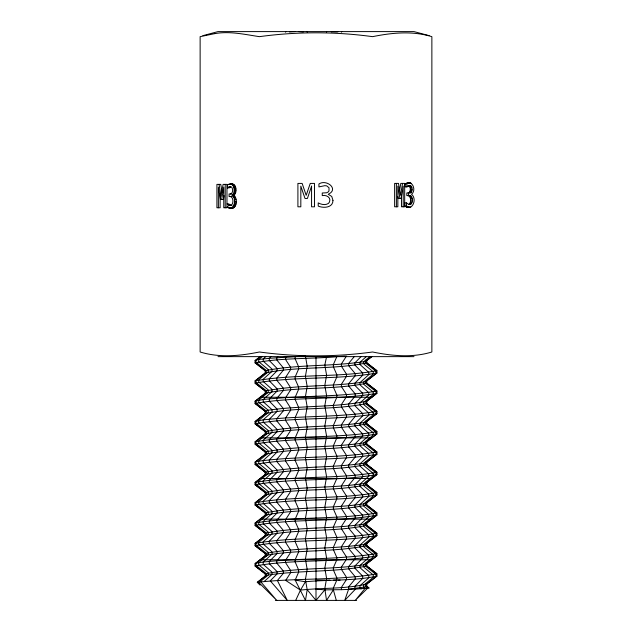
<?xml version="1.0" encoding="UTF-8"?>
<svg xmlns="http://www.w3.org/2000/svg" width="632" height="632" viewBox="0 0 632 632"><rect width="100%" height="100%" fill="white"/><g stroke="black" fill="none" stroke-linecap="round" stroke-linejoin="round"><path stroke-width="0.95" d="M345.507 356.124L336.84 356.63L333.372 364.53L333.372 366.789L336.84 374.689L336.84 376.941L333.372 384.841L333.372 387.1L336.84 395L336.84 397.259L333.372 405.159L333.372 407.411L336.84 415.311L336.84 417.57L333.372 425.47L333.372 427.73L336.84 435.63L336.84 437.889L333.372 445.789L333.372 448.041L336.84 455.941L336.84 458.2L333.372 466.1L333.372 468.359L336.84 476.259L336.84 478.511L333.372 486.411L333.372 488.67L336.84 496.57L336.84 498.83L333.372 506.73L333.372 508.989L336.84 516.889L336.84 519.141L333.372 527.041L333.372 529.3L336.84 537.2L336.84 539.459L333.372 547.359L333.372 549.611L336.84 557.511L336.84 559.77L333.372 567.67L333.372 569.93L336.84 577.83L336.84 580.089L333.372 587.989L333.372 589.861L326.515 600.4L324.816 588.55L326.586 578.391L324.816 568.239L326.586 558.08L324.816 547.92L326.586 537.761L324.816 527.609L326.586 517.45L324.816 507.291L326.586 497.139L324.816 486.98L326.586 476.82L324.816 466.661L326.586 456.509L324.816 446.35L326.586 436.191L324.816 426.039L326.586 415.88L324.816 405.72L326.586 395.561L324.816 385.409L326.586 375.25L324.816 365.091L326.586 356.63M228.831 207.067L227.07 207.067C234.172 212.083 237.158 198.614 232.078 195.256C236.597 192.262 233.8 180.562 227.425 184.963L227.425 187.878L229.179 187.878L230.743 186.938L228.982 186.938L227.425 187.878M230.332 208.228C237.198 209.429 237.909 198.448 233.832 195.256L232.078 195.256M233.832 195.256C237.664 192.412 236.487 182.719 230.435 183.959M410.832 185.879L408.114 185.642L410.832 185.879C412.57 187.585 412.585 191.109 410.745 192.752L406.803 192.989L406.803 195.588L410.847 195.888C412.925 198.006 412.949 202.208 410.808 204.286L409.054 204.286C411.187 202.208 411.171 198.006 409.086 195.888L408.011 195.588M408.011 192.989L408.991 192.752C410.824 191.109 410.808 187.585 409.07 185.879M305.414 356.061L307.184 366.22L305.414 376.38L307.184 386.539L305.414 396.691L307.184 406.85L305.414 417.009L307.184 427.161L305.414 437.32L307.184 447.48L305.414 457.639L307.184 467.791L305.414 477.95L307.184 488.109L305.414 498.261L307.184 508.42L305.414 518.58L307.184 528.739L305.414 538.891L307.184 549.05L305.414 559.209L307.184 569.361L305.414 579.52L307.184 589.68L305.485 600.4L295.16 580.089L298.628 572.189L298.628 569.93L295.16 562.03L295.16 559.77L298.628 551.87L298.628 549.611L295.16 541.711L295.16 539.459L298.628 531.559L298.628 529.3L295.16 521.4L295.16 519.141L298.628 511.241L298.628 508.989L295.16 501.089L295.16 498.83L298.628 490.93L298.628 488.67L295.16 480.77L295.16 478.511L298.628 470.611L298.628 468.359L295.16 460.459L295.16 458.2L298.628 450.3L298.628 448.041L295.16 440.141L295.16 437.889L298.628 429.989L298.628 427.73L295.16 419.83L295.16 417.57L298.628 409.67L298.628 407.411L295.16 399.511L295.16 397.259L298.628 389.359L298.628 387.1L295.16 379.2L295.16 376.941L298.628 369.041L298.628 366.789L295.16 358.889L295.16 356.63L304.482 356.116M221.666 199.435L223.752 187.104L223.752 207.77L226.975 207.77L226.975 184.378L223.088 184.378L221.05 196.291L219.035 184.378M224.068 195.644L223.42 199.435L220.465 199.435L218.372 187.104L218.372 207.77M399.55 190.73L400.799 183.399L404.685 183.399L404.685 206.79L401.462 206.79L401.462 194.98M402.56 183.399L400.522 195.312L398.5 183.399L394.629 183.399L394.629 206.79L397.844 206.79L397.844 186.124L399.938 198.456M354.244 356.63L348.643 363.4L348.643 365.659L355.176 373.559L355.176 375.811L348.643 383.711L348.643 385.97L355.176 393.87L355.176 396.13L348.643 404.03L348.643 406.289L355.176 414.189L355.176 416.441L348.643 424.341L348.643 426.6L355.176 434.5L355.176 436.759L348.643 444.659L348.643 446.911L355.176 454.811L355.176 457.07L348.643 464.97L348.643 467.23L355.176 475.13L355.176 477.389L348.643 485.289L348.643 487.541L355.176 495.441L355.176 497.7L348.643 505.6L348.643 507.859L355.176 515.759L355.176 518.011L348.643 525.911L348.643 528.17L355.176 536.07L355.176 538.33L348.643 546.23L348.643 548.489L355.176 556.389L355.176 558.641L348.643 566.541L348.643 568.8L355.176 576.7L355.176 578.959L348.643 586.859L348.643 589.111L344.732 600.4L355.453 589.135L369.009 588.021L366.015 585.73L369.009 588.021M295.689 600.4L300.469 590.114L305.414 581.78C329.106 579.489 353.683 581.021 376.941 576.139L376.941 573.88L366.015 565.411L376.941 573.88C337.717 580.626 296.692 577.877 257.279 582.309L260.139 585.161M285.53 32.161L285.893 31.6M341.391 32.161L341.754 31.6M285.893 356.63L285.53 359.45L290.609 367.35L290.609 369.609L285.53 377.509L285.53 379.761L290.609 387.661L290.609 389.92L285.53 397.82L285.53 400.08L290.609 407.98L290.609 410.239L285.53 418.139L285.53 420.391L290.609 428.291L290.609 430.55L285.53 438.45L285.53 440.709L290.609 448.609L290.609 450.861L285.53 458.761L285.53 461.02L290.609 468.92L290.609 471.18L285.53 479.08L285.53 481.339L290.609 489.239L290.609 491.491L285.53 499.391L285.53 501.65L290.609 509.55L290.609 511.809L285.53 519.709L285.53 521.961L290.609 529.861L290.609 532.12L285.53 540.02L285.53 542.28L290.609 550.18L290.609 552.439L285.53 560.339L285.53 562.591L290.609 570.491L290.609 572.75L285.688 580.405L300.469 590.114C322.391 587.626 345.372 589.158 366.789 584.039L376.941 576.139M346.47 356.061L341.391 363.961L341.391 366.22L346.47 374.12L346.47 376.38L341.391 384.28L341.391 386.539L346.47 394.439L346.47 396.691L341.391 404.591L341.391 406.85L346.47 414.75L346.47 417.009L341.391 424.909L341.391 427.161L346.47 435.061L346.47 437.32L341.391 445.22L341.391 447.48L346.47 455.38L346.47 457.639L341.391 465.539L341.391 467.791L346.47 475.691L346.47 477.95L341.391 485.85L341.391 488.109L346.47 496.009L346.47 498.261L341.391 506.161L341.391 508.42L346.47 516.32L346.47 518.58L341.391 526.48L341.391 528.739L346.47 536.639L346.47 538.891L341.391 546.791L341.391 549.05L346.47 556.95L346.47 559.209L341.391 567.109L341.391 569.361L346.47 577.261L346.47 579.52L341.391 587.42L341.391 589.68L324.816 589.869L316 589.111M277.756 356.63L276.824 357.759L276.824 360.011L283.357 367.911L283.357 370.17L276.824 378.07L276.824 380.33L283.357 388.23L283.357 390.489L276.824 398.389L276.824 400.641L283.357 408.541L283.357 410.8L276.824 418.7L276.824 420.959L283.357 428.859L283.357 431.111L276.824 439.011L276.824 441.27L283.357 449.17L283.357 451.43L276.824 459.33L276.824 461.589L283.357 469.489L283.357 471.741L276.824 479.641L276.824 481.9L283.357 489.8L283.357 492.059L276.824 499.959L276.824 502.211L283.357 510.111L283.357 512.37L276.824 520.27L276.824 522.53L283.357 530.43L283.357 532.689L276.824 540.589L276.824 542.841L283.357 550.741L283.357 553L276.824 560.9L276.824 563.159L283.357 571.059L283.357 573.311L277.393 580.508L287.268 600.4L270.235 580.824L277.093 573.88C306.836 570.372 337.567 571.913 366.789 565.98L366.789 563.72L376.941 555.82L376.941 553.561L366.015 545.1L375.25 552.392M307.184 589.68L316 600.4L324.816 589.869M270.986 356.63L269.319 358.32L258.733 359.45L255.059 360.58L255.059 362.839L265.985 371.3L256.75 364.008M361.014 356.63L354.908 362.839C325.164 366.347 294.433 364.806 265.211 370.739L265.211 372.991L255.059 380.891L255.059 383.15L265.985 391.611L255.059 383.15C295.026 376.048 336.975 380.093 376.941 372.991L376.941 370.739L366.015 362.27L376.941 370.739C336.975 377.841 295.026 373.788 255.059 380.891M265.732 356.63L263.22 358.889L263.22 361.141L272.021 369.041L272.021 371.3L263.22 379.2L263.22 381.459L272.021 389.359L272.021 391.611L263.22 399.511L255.059 401.209L255.059 403.461L265.985 411.93L255.059 403.461C295.026 396.359 336.975 400.412 376.941 393.309L376.941 391.05L366.015 382.589L376.941 391.05C339.613 397.244 300.974 395.427 263.22 399.511L263.22 401.77L272.021 409.67L272.021 411.93L263.22 419.83L255.059 421.52L255.059 423.78L265.985 432.241L255.059 423.78C295.026 416.678 336.975 420.722 376.941 413.62L376.941 411.361L366.015 402.9L375.25 410.192M366.268 356.63L359.979 362.27L354.908 362.839L354.908 365.091L362.681 372.991L362.681 375.25L354.908 383.15C325.164 386.658 294.433 385.117 265.211 391.05L265.211 393.309L255.059 401.209M264.318 581.353L272.021 574.441L277.093 573.88L277.093 571.62L269.319 563.72L269.319 561.461L277.093 553.561C306.836 550.053 337.567 551.594 366.789 545.661L366.789 543.409L376.941 535.509L376.941 533.25L366.015 524.789L376.941 533.25C336.975 540.352 295.026 536.307 255.059 543.409L255.059 545.661L265.985 554.13L255.059 545.661C295.026 538.559 336.975 542.612 376.941 535.509M262.138 356.63L258.733 359.45L258.733 361.709L268.276 369.609L268.276 371.861L258.733 379.761L258.733 382.02L268.276 389.92L268.276 392.18L258.733 400.08L258.733 402.339L268.276 410.239C300.872 405.404 334.636 407.632 366.789 401.209L376.941 393.309M369.862 356.63L363.724 361.709L359.979 362.27L359.979 364.53L368.78 372.43L368.78 374.689L359.979 382.589L354.908 383.15L354.908 385.409L362.681 393.309L362.681 395.561L354.908 403.461L354.908 405.72L362.681 413.62L362.681 415.88L354.908 423.78C325.164 427.287 294.433 425.747 265.211 431.68L265.211 433.939L255.059 441.839L255.059 444.091L265.985 452.559L255.059 444.091C295.026 436.988 336.975 441.041 376.941 433.939L376.941 431.68L366.015 423.211L376.941 431.68C336.975 438.782 295.026 434.729 255.059 441.839M260.273 356.63L255.984 360.011L255.984 362.27L265.985 370.17L265.985 372.43L255.984 380.33L255.984 382.589L265.985 390.489L265.985 392.741L255.984 400.641L255.984 402.9L265.985 410.8L265.985 413.059L255.984 420.959L255.984 423.211L265.985 431.111L265.985 433.37L255.984 441.27L255.984 443.53L265.985 451.43L265.985 453.689L255.059 462.15L255.059 464.409L265.985 472.87L255.984 464.97M371.727 356.63L366.015 361.141L363.724 361.709L363.724 363.961L373.267 371.861L373.267 374.12L363.724 382.02L359.979 382.589L359.979 384.841L368.78 392.741L368.78 395L359.979 402.9L359.979 405.159L368.78 413.059L368.78 415.311L359.979 423.211L354.908 423.78L354.908 426.039L362.681 433.939L362.681 436.191L354.908 444.091C325.164 447.598 294.433 446.066 265.211 451.991L265.211 454.25L255.059 462.15M255.059 360.58L260.139 356.63M255.059 421.52L265.211 413.62C298.296 406.542 333.704 410.547 366.789 403.461L366.789 401.209M371.861 356.63L366.015 361.141L366.015 363.4L376.016 371.3L376.016 373.559L366.015 381.459L363.724 382.02L363.724 384.28L373.267 392.18L373.267 394.439L363.724 402.339L363.724 404.591L373.267 412.491L373.267 414.75L363.724 422.65L359.979 423.211L359.979 425.47L368.78 433.37L368.78 435.63L359.979 443.53L354.908 444.091L354.908 446.35L362.681 454.25L362.681 456.509L354.908 464.409C325.164 467.917 294.433 466.377 265.211 472.309L265.211 474.561L255.059 482.461L255.059 484.72L265.985 493.189L255.059 484.72C295.026 477.618 336.975 481.671 376.941 474.561L376.941 472.309L366.015 463.841L376.941 472.309C336.975 479.412 295.026 475.359 255.059 482.461M256.75 506.208L265.985 513.5L255.059 505.039L255.059 502.78L265.211 494.88L265.211 492.62C294.433 486.687 325.164 488.228 354.908 484.72L362.681 476.82L362.681 474.561L354.908 466.661L354.908 464.409L359.979 463.841L368.78 455.941L368.78 453.689L359.979 445.789L359.979 443.53L363.724 442.961L373.267 435.061L373.267 432.809L363.724 424.909L363.724 422.65L366.015 422.089L376.016 414.189L376.016 411.93L366.015 404.03L366.015 401.77L376.016 393.87L376.016 391.611L366.015 383.711L366.015 381.459L376.941 372.991M376.941 413.62L366.015 422.089L366.015 424.341L376.016 432.241L376.016 434.5L366.015 442.4L363.724 442.961L363.724 445.22L373.267 453.12L373.267 455.38L363.724 463.28L359.979 463.841L359.979 466.1L368.78 474L368.78 476.259L359.979 484.159L354.908 484.72L354.908 486.98L362.681 494.88L362.681 497.139L354.908 505.039C325.164 508.547 294.433 507.006 265.211 512.939L265.211 515.191L255.059 523.091L255.059 525.35L265.985 533.811L255.059 525.35C295.026 518.248 336.975 522.293 376.941 515.191L376.941 512.939L366.015 504.47L376.941 512.939C336.975 520.041 295.026 515.989 255.059 523.091M376.941 433.939L366.015 442.4L366.015 444.659L376.016 452.559L376.016 454.811L366.015 462.711L363.724 463.28L363.724 465.539L373.267 473.439L373.267 475.691L363.724 483.591L359.979 484.159L359.979 486.411L368.78 494.311L368.78 496.57L359.979 504.47L354.908 505.039L354.908 507.291L362.681 515.191L362.681 517.45L354.908 525.35C325.164 528.858 294.433 527.317 265.211 533.25L265.211 535.509L255.059 543.409M376.016 451.43L366.015 443.53L376.941 451.991L376.941 454.25L366.015 462.711L366.015 464.97L376.016 472.87L376.016 475.13L366.015 483.03L363.724 483.591L363.724 485.85L373.267 493.75L373.267 496.009L363.724 503.909L359.979 504.47L359.979 506.73L368.78 514.63L368.78 516.889L359.979 524.789L354.908 525.35L354.908 527.609L362.681 535.509L362.681 537.761L354.908 545.661C325.164 549.168 294.433 547.636 265.211 553.561L265.211 555.82L255.059 563.72L255.059 565.98L265.985 574.441L255.059 565.98C295.026 558.878 336.975 562.922 376.941 555.82M376.941 474.561L366.015 483.03L366.015 485.289L376.016 493.189L376.016 495.441L366.015 503.341L363.724 503.909L363.724 506.161L373.267 514.061L373.267 516.32L363.724 524.22L359.979 524.789L359.979 527.041L368.78 534.941L368.78 537.2L359.979 545.1L354.908 545.661L354.908 547.92L362.681 555.82L362.681 558.08L354.908 565.98C325.164 569.487 294.433 567.947 265.211 573.88L265.211 576.139L257.279 582.309M255.059 502.78C295.026 495.678 336.975 499.722 376.941 492.62L366.015 484.159L376.941 492.62L376.941 494.88L366.015 503.341L366.015 505.6L376.016 513.5L376.016 515.759L366.015 523.659L363.724 524.22L363.724 526.48L373.267 534.38L373.267 536.639L363.724 544.539L359.979 545.1L359.979 547.359L368.78 555.259L368.78 557.511L359.979 565.411L354.908 565.98L354.908 568.239L362.681 576.139L362.681 578.391L354.908 586.291L354.908 588.55L355.453 589.135L341.391 589.68M376.941 515.191L366.015 523.659L366.015 525.911L376.016 533.811L376.016 536.07L366.015 543.97L363.724 544.539L363.724 546.791L373.267 554.691L373.267 556.95L363.724 564.85L359.979 565.411L359.979 567.67L368.78 575.57L368.78 577.83L359.979 585.73L359.979 587.989L361.077 588.977M265.211 372.991C298.296 365.912 333.704 369.918 366.789 362.839L366.789 360.58L366.015 360.011M265.211 515.191C298.296 508.112 333.704 512.118 366.789 505.039L366.789 502.78L366.015 502.211M265.211 535.509C298.296 528.423 333.704 532.428 366.789 525.35L366.789 523.091L366.015 522.53M366.789 543.409L366.015 543.97L366.015 546.23L376.016 554.13L376.016 556.389L366.015 564.289L363.724 564.85L363.724 567.109L373.267 575.009L373.267 577.261L363.724 585.161L363.724 587.42L365.012 588.471L355.247 600.4L367.682 588.147L366.015 586.859L348.643 589.111M255.059 464.409C295.026 457.307 336.975 461.352 376.941 454.25M376.941 451.991C337.227 458.729 295.989 455.759 255.984 461.589L255.984 463.841L265.985 471.741L265.985 474L255.984 481.9L255.984 484.159L265.985 492.059L265.985 494.311L255.984 502.211L255.984 504.47L265.985 512.37L265.985 514.63L255.984 522.53L255.984 524.789L265.985 532.689L265.985 534.941L255.984 542.841L255.984 545.1L265.985 553L265.985 555.259L255.059 563.72M376.941 494.88C336.975 501.982 295.026 497.929 255.059 505.039L255.984 505.6M410.808 204.286L408.888 204.484L406.542 202.888L404.78 202.888L404.78 206.087C412.617 211.886 417.357 198.748 411.543 194.277C416.851 190.177 412.08 178.84 405.136 183.983L405.136 186.898L406.889 186.898L409.868 185.642M405.136 183.983L409.907 182.98M202.856 35.661L218.016 31.6L413.984 31.6L429.144 35.661M230.293 193.969L231.273 193.732C233.113 192.089 233.097 188.565 231.359 186.859L228.982 186.938M232.197 183.959L229.116 184.212M289.377 31.94L295.16 31.6M295.16 356.63L269.319 358.32L269.319 360.58L277.093 368.48L277.093 370.739L269.319 378.639L269.319 380.891L277.093 388.791L277.093 391.05L269.319 398.95L269.319 401.209L277.093 409.109L277.093 411.361L269.319 419.261L263.22 419.83L263.22 422.089L272.021 429.989L272.021 432.241L263.22 440.141L263.22 442.4L272.021 450.3L272.021 452.559L263.22 460.459L263.22 462.711L272.021 470.611L272.021 472.87L263.22 480.77L263.22 483.03L272.021 490.93L272.021 493.189L263.22 501.089L263.22 503.341L272.021 511.241L272.021 513.5L263.22 521.4L263.22 523.659L272.021 531.559L272.021 533.811L263.22 541.711L263.22 543.97L272.021 551.87L272.021 554.13L263.22 562.03L255.984 563.159L255.984 565.411L265.985 573.311L265.985 575.57L258.101 581.788L276.753 600.4L260.455 581.464L268.276 575.009L272.021 574.441L272.021 572.189L263.22 564.289L263.22 562.03C300.974 557.938 339.613 559.755 376.941 553.561L376.016 553M331.247 31.908L336.84 31.6M336.84 356.63C309.735 359.205 281.73 357.617 255.059 362.839L255.984 363.4M408.146 182.98L410.697 183.083M406.826 183.233L408.588 183.233M411.424 183.399L408.944 183.083M231.225 184.062L232.987 184.062M231.952 184.378L233.714 184.378M232.6 184.915L234.361 184.915M233.161 185.666L234.922 185.666M233.603 186.574L235.365 186.574M409.757 186.598L411.511 186.598M233.919 187.633L235.681 187.633M410.176 187.759L411.938 187.759M234.109 188.842L235.87 188.842M410.318 189.324L412.08 189.324M234.172 190.192L235.933 190.192M410.168 190.888L411.93 190.888M234.038 192.01L235.799 192.01M409.718 192.033L411.472 192.033M408.991 192.752L410.745 192.752M233.643 193.439L235.404 193.439M232.055 193.969L229.092 193.969L229.092 196.568L232.055 196.568M232.987 194.522L234.741 194.522M409.086 195.888L410.847 195.888M233.09 196.102L234.851 196.102M409.907 196.781L411.661 196.781M233.84 197.413L235.594 197.413M410.421 198.195L412.183 198.195M234.306 199.214L236.06 199.214M410.595 200.067L412.356 200.067M234.448 201.332L236.21 201.332M410.421 201.979L412.175 201.979M234.385 202.848L236.139 202.848M409.899 203.409L411.653 203.409M234.18 204.191L235.941 204.191M227.852 204.61L229.613 204.61L231.944 205.566L229.416 205.463L227.07 203.867L228.831 203.867L229.613 204.61M228.642 205.155L230.403 205.155M233.848 205.368L235.602 205.368M404.78 206.087L406.542 206.087L409.805 207.249M233.374 206.38L235.136 206.38M405.633 206.601L407.395 206.601M406.423 206.948L408.185 206.948M410.745 207.13L407.261 207.178M232.789 207.178L234.543 207.178M232.086 207.754L233.848 207.754M228.713 207.928L232.094 208.228M229.55 208.157L233.026 208.11M218.016 356.63L413.984 356.63M260.139 397.259L371.861 397.259M260.139 437.889L371.861 437.889M260.139 478.511L371.861 478.511M260.139 519.141L371.861 519.141M260.139 559.77L371.861 559.77M316 580.089L325.29 580.089M327.147 580.089L329.936 580.089M333.491 580.089L336.343 580.089M338.246 580.089L340.15 580.089M275.37 600.4L356.63 600.4M298.628 31.6L303.384 31.916M333.372 31.6L337.828 31.916M229.416 205.463L231.344 205.266C233.477 203.188 233.453 198.985 231.375 196.868L230.293 196.568M295.16 580.089L305.414 581.78M229.685 207.58L230.475 207.928M376.016 410.8L376.941 411.361C341.643 417.317 305.058 415.753 269.319 419.261L269.319 421.52L277.093 429.42L277.093 431.68L269.319 439.58L269.319 441.839L277.093 449.739L277.093 451.991L269.319 459.891L269.319 462.15L277.093 470.05L277.093 472.309L269.319 480.209L269.319 482.461L277.093 490.361L277.093 492.62L269.319 500.52L269.319 502.78L277.093 510.68L277.093 512.939L269.319 520.839L269.319 523.091L277.093 530.991L277.093 533.25L269.319 541.15L269.319 543.409L277.093 551.309L277.093 553.561L265.985 555.259L265.211 555.82L265.985 556.389M366.015 420.959L366.789 421.52L366.789 423.78C333.704 430.858 298.296 426.853 265.211 433.939L265.985 434.5M366.015 441.27L366.789 441.839L366.789 444.091C333.704 451.177 298.296 447.172 265.211 454.25L265.985 454.811M366.015 461.589L366.789 462.15L366.789 464.409C333.704 471.488 298.296 467.483 265.211 474.561L265.985 475.13M265.985 393.87L265.211 393.309C298.296 386.223 333.704 390.228 366.789 383.15L366.789 380.891M366.015 481.9L366.789 482.461L366.789 484.72C333.704 491.799 298.296 487.801 265.211 494.88L265.985 495.441M265.985 414.189L265.211 413.62L265.211 411.361L268.276 410.239L268.276 412.491L258.733 420.391L258.733 422.65L268.276 430.55L268.276 432.809L258.733 440.709L258.733 442.961L268.276 450.861L268.276 453.12L258.733 461.02L258.733 463.28L268.276 471.18L268.276 473.439L258.733 481.339L258.733 483.591L268.276 491.491L268.276 493.75L258.733 501.65L258.733 503.909L268.276 511.809L268.276 514.061L258.733 521.961L258.733 524.22L268.276 532.12L268.276 534.38L258.733 542.28L258.733 544.539L268.276 552.439L268.276 554.691L258.733 562.591L258.733 564.85L268.276 572.75L268.276 575.009L265.211 576.139L265.985 576.7M366.015 563.159L366.789 563.72L366.015 564.289L366.015 566.541L376.016 574.441L376.016 576.7L366.015 584.6L366.015 586.859L366.789 586.291L366.789 584.039L366.015 583.47M333.372 589.861L336.311 600.4M397.86 196.56L398.176 198.456L401.138 198.456L403.216 186.124L403.216 206.79M222.188 192.626L220.789 184.378L216.918 184.378L216.918 207.77L220.133 207.77L220.133 193.992M408.564 192.989L408.564 195.588M406.889 183.983L406.889 186.898M406.542 202.888L406.542 206.087M396.39 183.399L396.39 206.79M326.586 31.6L326.586 32.161M316 356.63L316 600.4M307.184 31.6L307.184 32.161M225.213 184.378L225.213 207.77M332.969 200.368C332.993 207.865 323.458 208.355 318.212 206.103L318.212 202.904C321.293 204.539 325.338 205.447 328.442 203.425L329.493 201.995C331.358 197.405 326.199 194.64 322.257 195.604L322.257 193.005L326.625 192.768L328.087 192.049L328.988 190.904L329.011 187.775L326.791 185.895L324.872 185.658L318.923 186.914L318.923 183.999C326.325 178.809 339.408 189.15 328.221 194.293L331.753 196.449L332.969 200.368M311.568 186.14L307.405 198.472L305.011 198.472L300.824 186.14L300.824 206.806L297.909 206.806L297.909 183.414L302.143 183.414L306.18 195.32L310.257 183.414L314.499 183.414L314.499 206.806L311.568 206.806L311.568 186.14M214.769 33.63L200.131 36.656L200.131 351.992C219.573 357.957 239.947 355.95 259.428 351.992C296.953 357.112 335.047 357.112 372.572 351.992C392.053 355.95 412.427 357.957 431.869 351.992L431.869 36.656C412.427 30.692 392.053 32.706 372.572 36.656C335.047 31.537 296.953 31.537 259.428 36.656C244.71 34.468 229.795 30.936 214.769 33.63"/></g></svg>
